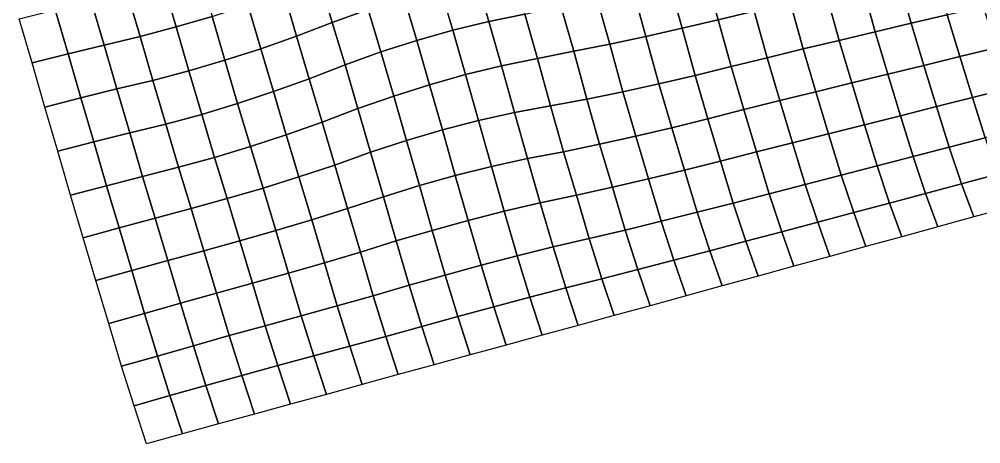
# Model space of a CAD drawing. Header units: metres. Extents: x -3.3 to 4.89, y 0.03 to 5.41.
# Drawn here: x -2.742 to 0.741, y 0.029 to 1.567 of the extents above; entities that cross this region are included whole.
import ezdxf

# ---------------------------------------------------------------- set-up
doc = ezdxf.new("R2010")
doc.units = ezdxf.units.M

msp = doc.modelspace()

# ---------------------------------------------------------------- linework, layer by layer
at = {"layer": 'A2'}
for points in [[(-1.65404, 1.71429, -6.28638), (-1.52431, 1.76082, -6.29755), (-1.47792, 1.60158, -6.28763), (-1.60766, 1.55522, -6.27624)], [(-1.08766, 1.72122, -6.34597), (-0.95708, 1.75193, -6.37683), (-0.91029, 1.5852, -6.37621), (-1.0411, 1.55879, -6.34)], [(-0.25728, 1.73677, -6.53297), (-0.1267, 1.76739, -6.56394), (-0.07968, 1.59637, -6.56867), (-0.21022, 1.56489, -6.53878)], [(0.44245, 1.72273, -6.68773), (0.57301, 1.75387, -6.71805), (0.62001, 1.58319, -6.72236), (0.48945, 1.55214, -6.69193)], [(-2.21994, 1.69842, -6.23791), (-2.08975, 1.73644, -6.25968), (-2.04336, 1.57711, -6.24986), (-2.17354, 1.539, -6.2282)], [(-1.78361, 1.66475, -6.27895), (-1.65404, 1.71429, -6.28638), (-1.60766, 1.55522, -6.27624), (-1.73723, 1.50568, -6.26881)], [(-1.21794, 1.68501, -6.32196), (-1.08766, 1.72122, -6.34597), (-1.0411, 1.55879, -6.34), (-1.17162, 1.52697, -6.31053)], [(-0.38774, 1.70383, -6.5049), (-0.25728, 1.73677, -6.53297), (-0.21022, 1.56489, -6.53878), (-0.34079, 1.53409, -6.50802)], [(0.31189, 1.69168, -6.6573), (0.44245, 1.72273, -6.68773), (0.48945, 1.55214, -6.69193), (0.35888, 1.52117, -6.66139)], [(-2.35032, 1.66401, -6.21165), (-2.21994, 1.69842, -6.23791), (-2.17354, 1.539, -6.2282), (-2.30392, 1.50442, -6.20216)], [(-1.34802, 1.64493, -6.30276), (-1.21794, 1.68501, -6.32196), (-1.17162, 1.52697, -6.31053), (-1.30187, 1.49007, -6.28738)], [(-0.64897, 1.6437, -6.44157), (-0.5183, 1.67269, -6.47457), (-0.47144, 1.50467, -6.47556), (-0.60218, 1.47689, -6.44106)], [(-0.5183, 1.67269, -6.47457), (-0.38774, 1.70383, -6.5049), (-0.34079, 1.53409, -6.50802), (-0.47144, 1.50467, -6.47556)], [(0.18133, 1.66063, -6.62686), (0.31189, 1.69168, -6.6573), (0.35888, 1.52117, -6.66139), (0.22831, 1.4902, -6.63085)], [(-2.48088, 1.63287, -6.18133), (-2.35032, 1.66401, -6.21165), (-2.30392, 1.50442, -6.20216), (-2.43448, 1.47346, -6.17162)], [(-1.91338, 1.61899, -6.26681), (-1.78361, 1.66475, -6.27895), (-1.73723, 1.50568, -6.26881), (-1.86702, 1.46018, -6.25635)], [(-1.47792, 1.60158, -6.28763), (-1.34802, 1.64493, -6.30276), (-1.30187, 1.49007, -6.28738), (-1.43186, 1.44844, -6.27011)], [(-0.77965, 1.61471, -6.40857), (-0.64897, 1.6437, -6.44157), (-0.60218, 1.47689, -6.44106), (-0.73301, 1.45091, -6.40432)], [(0.0508, 1.62897, -6.59718), (0.18133, 1.66063, -6.62686), (0.22831, 1.4902, -6.63085), (0.09775, 1.45915, -6.60042)], [(-2.61141, 1.6013, -6.15154), (-2.48088, 1.63287, -6.18133), (-2.43448, 1.47346, -6.17162), (-2.565, 1.44163, -6.14215)], [(-2.04336, 1.57711, -6.24986), (-1.91338, 1.61899, -6.26681), (-1.86702, 1.46018, -6.25635), (-1.997, 1.41829, -6.2394)], [(-0.91029, 1.5852, -6.37621), (-0.77965, 1.61471, -6.40857), (-0.73301, 1.45091, -6.40432), (-0.86382, 1.42432, -6.36832)], [(-0.07968, 1.59637, -6.56867), (0.0508, 1.62897, -6.59718), (0.09775, 1.45915, -6.60042), (-0.03278, 1.42758, -6.57063)], [(0.62001, 1.58319, -6.72236), (0.75057, 1.61424, -6.75279), (0.79648, 1.46377, -6.73195), (0.66597, 1.43186, -6.70259)], [(-2.7419, 1.56888, -6.12282), (-2.61141, 1.6013, -6.15154), (-2.565, 1.44163, -6.14215), (-2.69546, 1.4086, -6.11418)], [(-2.17354, 1.539, -6.2282), (-2.04336, 1.57711, -6.24986), (-1.997, 1.41829, -6.2394), (-2.12718, 1.3801, -6.21785)], [(-1.60766, 1.55522, -6.27624), (-1.47792, 1.60158, -6.28763), (-1.43186, 1.44844, -6.27011), (-1.56161, 1.40225, -6.2585)], [(-1.0411, 1.55879, -6.34), (-0.91029, 1.5852, -6.37621), (-0.86382, 1.42432, -6.36832), (-0.99462, 1.39783, -6.33222)], [(-0.21022, 1.56489, -6.53878), (-0.07968, 1.59637, -6.56867), (-0.03278, 1.42758, -6.57063), (-0.16327, 1.39507, -6.54201)], [(0.48945, 1.55214, -6.69193), (0.62001, 1.58319, -6.72236), (0.66597, 1.43186, -6.70259), (0.53546, 1.39986, -6.67333)], [(-2.30392, 1.50442, -6.20216), (-2.17354, 1.539, -6.2282), (-2.12718, 1.3801, -6.21785), (-2.25754, 1.34544, -6.19191)], [(-1.73723, 1.50568, -6.26881), (-1.60766, 1.55522, -6.27624), (-1.56161, 1.40225, -6.2585), (-1.69111, 1.35142, -6.25268)], [(-1.17162, 1.52697, -6.31053), (-1.0411, 1.55879, -6.34), (-0.99462, 1.39783, -6.33222), (-1.12515, 1.36609, -6.30264)], [(-0.47144, 1.50467, -6.47556), (-0.34079, 1.53409, -6.50802), (-0.29378, 1.36307, -6.51276), (-0.42438, 1.33287, -6.48126)], [(-0.34079, 1.53409, -6.50802), (-0.21022, 1.56489, -6.53878), (-0.16327, 1.39507, -6.54201), (-0.29378, 1.36307, -6.51276)], [(0.35888, 1.52117, -6.66139), (0.48945, 1.55214, -6.69193), (0.53546, 1.39986, -6.67333), (0.40494, 1.36794, -6.64397)], [(-2.43448, 1.47346, -6.17162), (-2.30392, 1.50442, -6.20216), (-2.25754, 1.34544, -6.19191), (-2.3881, 1.31421, -6.16169)], [(-1.86702, 1.46018, -6.25635), (-1.73723, 1.50568, -6.26881), (-1.69111, 1.35142, -6.25268), (-1.82082, 1.30454, -6.24193)], [(-1.30187, 1.49007, -6.28738), (-1.17162, 1.52697, -6.31053), (-1.12515, 1.36609, -6.30264), (-1.25541, 1.32944, -6.27917)], [(-0.60218, 1.47689, -6.44106), (-0.47144, 1.50467, -6.47556), (-0.42438, 1.33287, -6.48126), (-0.55508, 1.3044, -6.44761)], [(0.22831, 1.4902, -6.63085), (0.35888, 1.52117, -6.66139), (0.40494, 1.36794, -6.64397), (0.27443, 1.33603, -6.61461)], [(-2.565, 1.44163, -6.14215), (-2.43448, 1.47346, -6.17162), (-2.3881, 1.31421, -6.16169), (-2.5186, 1.28204, -6.13265)], [(-1.43186, 1.44844, -6.27011), (-1.30187, 1.49007, -6.28738), (-1.25541, 1.32944, -6.27917), (-1.38543, 1.28833, -6.26125)], [(-0.73301, 1.45091, -6.40432), (-0.60218, 1.47689, -6.44106), (-0.55508, 1.3044, -6.44761), (-0.68588, 1.27773, -6.41173)], [(0.09775, 1.45915, -6.60042), (0.22831, 1.4902, -6.63085), (0.27443, 1.33603, -6.61461), (0.14391, 1.3042, -6.58514)], [(0.66597, 1.43186, -6.70259), (0.79648, 1.46377, -6.73195), (0.84226, 1.31596, -6.7078), (0.71179, 1.2831, -6.67961)], [(-2.69546, 1.4086, -6.11418), (-2.565, 1.44163, -6.14215), (-2.5186, 1.28204, -6.13265), (-2.64904, 1.24875, -6.105)], [(-1.997, 1.41829, -6.2394), (-1.86702, 1.46018, -6.25635), (-1.82082, 1.30454, -6.24193), (-1.95074, 1.26154, -6.22637)], [(-1.56161, 1.40225, -6.2585), (-1.43186, 1.44844, -6.27011), (-1.38543, 1.28833, -6.26125), (-1.51522, 1.24292, -6.24869)], [(-0.86382, 1.42432, -6.36832), (-0.73301, 1.45091, -6.40432), (-0.68588, 1.27773, -6.41173), (-0.8168, 1.2533, -6.37305)], [(-0.03278, 1.42758, -6.57063), (0.09775, 1.45915, -6.60042), (0.14391, 1.3042, -6.58514), (0.0134, 1.2722, -6.55589)], [(0.53546, 1.39986, -6.67333), (0.66597, 1.43186, -6.70259), (0.71179, 1.2831, -6.67961), (0.58133, 1.25024, -6.65143)], [(-2.12718, 1.3801, -6.21785), (-1.997, 1.41829, -6.2394), (-1.95074, 1.26154, -6.22637), (-2.08087, 1.22232, -6.20611)], [(-1.69111, 1.35142, -6.25268), (-1.56161, 1.40225, -6.2585), (-1.51522, 1.24292, -6.24869), (-1.64481, 1.19372, -6.24083)], [(-1.12515, 1.36609, -6.30264), (-0.99462, 1.39783, -6.33222), (-0.94775, 1.22955, -6.33353), (-1.07841, 1.20031, -6.30085)], [(-0.99462, 1.39783, -6.33222), (-0.86382, 1.42432, -6.36832), (-0.8168, 1.2533, -6.37305), (-0.94775, 1.22955, -6.33353)], [(-0.29378, 1.36307, -6.51276), (-0.16327, 1.39507, -6.54201), (-0.11709, 1.23969, -6.52727), (-0.24751, 1.20606, -6.50005)], [(-0.16327, 1.39507, -6.54201), (-0.03278, 1.42758, -6.57063), (0.0134, 1.2722, -6.55589), (-0.11709, 1.23969, -6.52727)], [(0.40494, 1.36794, -6.64397), (0.53546, 1.39986, -6.67333), (0.58133, 1.25024, -6.65143), (0.45086, 1.21738, -6.62324)], [(-2.25754, 1.34544, -6.19191), (-2.12718, 1.3801, -6.21785), (-2.08087, 1.22232, -6.20611), (-2.2112, 1.18705, -6.18092)], [(-1.25541, 1.32944, -6.27917), (-1.12515, 1.36609, -6.30264), (-1.07841, 1.20031, -6.30085), (-1.2088, 1.16607, -6.27438)], [(-0.42438, 1.33287, -6.48126), (-0.29378, 1.36307, -6.51276), (-0.24751, 1.20606, -6.50005), (-0.37801, 1.17389, -6.47101)], [(0.27443, 1.33603, -6.61461), (0.40494, 1.36794, -6.64397), (0.45086, 1.21738, -6.62324), (0.3204, 1.18452, -6.59506)], [(-2.3881, 1.31421, -6.16169), (-2.25754, 1.34544, -6.19191), (-2.2112, 1.18705, -6.18092), (-2.34173, 1.1554, -6.15123)], [(-1.82082, 1.30454, -6.24193), (-1.69111, 1.35142, -6.25268), (-1.64481, 1.19372, -6.24083), (-1.77459, 1.14814, -6.22848)], [(-1.38543, 1.28833, -6.26125), (-1.25541, 1.32944, -6.27917), (-1.2088, 1.16607, -6.27438), (-1.33895, 1.12745, -6.25336)], [(-0.55508, 1.3044, -6.44761), (-0.42438, 1.33287, -6.48126), (-0.37801, 1.17389, -6.47101), (-0.50859, 1.14309, -6.44026)], [(0.14391, 1.3042, -6.58514), (0.27443, 1.33603, -6.61461), (0.3204, 1.18452, -6.59506), (0.18993, 1.15175, -6.56676)], [(-2.5186, 1.28204, -6.13265), (-2.3881, 1.31421, -6.16169), (-2.34173, 1.1554, -6.15123), (-2.47221, 1.12288, -6.12262)], [(-1.95074, 1.26154, -6.22637), (-1.82082, 1.30454, -6.24193), (-1.77459, 1.14814, -6.22848), (-1.90455, 1.10582, -6.21206)], [(-0.68588, 1.27773, -6.41173), (-0.55508, 1.3044, -6.44761), (-0.50859, 1.14309, -6.44026), (-0.63925, 1.11401, -6.40736)], [(0.0134, 1.2722, -6.55589), (0.14391, 1.3042, -6.58514), (0.18993, 1.15175, -6.56676), (0.05946, 1.11898, -6.53847)], [(0.71179, 1.2831, -6.67961), (0.84226, 1.31596, -6.7078), (0.88789, 1.17082, -6.68033), (0.75747, 1.13701, -6.65332)], [(-2.64904, 1.24875, -6.105), (-2.5186, 1.28204, -6.13265), (-2.47221, 1.12288, -6.12262), (-2.60264, 1.08933, -6.09529)], [(-2.08087, 1.22232, -6.20611), (-1.95074, 1.26154, -6.22637), (-1.90455, 1.10582, -6.21206), (-2.03466, 1.06651, -6.1919)], [(-1.51522, 1.24292, -6.24869), (-1.38543, 1.28833, -6.26125), (-1.33895, 1.12745, -6.25336), (-1.46889, 1.08479, -6.23737)], [(-0.8168, 1.2533, -6.37305), (-0.68588, 1.27773, -6.41173), (-0.63925, 1.11401, -6.40736), (-0.77003, 1.087, -6.3719)], [(-0.11709, 1.23969, -6.52727), (0.0134, 1.2722, -6.55589), (0.05946, 1.11898, -6.53847), (-0.071, 1.08603, -6.51039)], [(0.58133, 1.25024, -6.65143), (0.71179, 1.2831, -6.67961), (0.75747, 1.13701, -6.65332), (0.62706, 1.10321, -6.62631)], [(-2.2112, 1.18705, -6.18092), (-2.08087, 1.22232, -6.20611), (-2.03466, 1.06651, -6.1919), (-2.16496, 1.03047, -6.16768)], [(-1.64481, 1.19372, -6.24083), (-1.51522, 1.24292, -6.24869), (-1.46889, 1.08479, -6.23737), (-1.59864, 1.03852, -6.22588)], [(-1.07841, 1.20031, -6.30085), (-0.94775, 1.22955, -6.33353), (-0.90095, 1.06257, -6.33323), (-1.03163, 1.03384, -6.29991)], [(-0.94775, 1.22955, -6.33353), (-0.8168, 1.2533, -6.37305), (-0.77003, 1.087, -6.3719), (-0.90095, 1.06257, -6.33323)], [(-0.24751, 1.20606, -6.50005), (-0.11709, 1.23969, -6.52727), (-0.071, 1.08603, -6.51039), (-0.20143, 1.05257, -6.48296)], [(0.45086, 1.21738, -6.62324), (0.58133, 1.25024, -6.65143), (0.62706, 1.10321, -6.62631), (0.49665, 1.0694, -6.5993)], [(-2.34173, 1.1554, -6.15123), (-2.2112, 1.18705, -6.18092), (-2.16496, 1.03047, -6.16768), (-2.29542, 0.99753, -6.1396)], [(-1.77459, 1.14814, -6.22848), (-1.64481, 1.19372, -6.24083), (-1.59864, 1.03852, -6.22588), (-1.72856, 0.99551, -6.21032)], [(-1.2088, 1.16607, -6.27438), (-1.07841, 1.20031, -6.30085), (-1.03163, 1.03384, -6.29991), (-1.1621, 1.00107, -6.27162)], [(-0.37801, 1.17389, -6.47101), (-0.24751, 1.20606, -6.50005), (-0.20143, 1.05257, -6.48296), (-0.33191, 1.02006, -6.45435)], [(0.18993, 1.15175, -6.56676), (0.3204, 1.18452, -6.59506), (0.36623, 1.0356, -6.57229), (0.23581, 1.00188, -6.54518)], [(0.3204, 1.18452, -6.59506), (0.45086, 1.21738, -6.62324), (0.49665, 1.0694, -6.5993), (0.36623, 1.0356, -6.57229)], [(-2.47221, 1.12288, -6.12262), (-2.34173, 1.1554, -6.15123), (-2.29542, 0.99753, -6.1396), (-2.42583, 0.96364, -6.1127)], [(-1.33895, 1.12745, -6.25336), (-1.2088, 1.16607, -6.27438), (-1.1621, 1.00107, -6.27162), (-1.29236, 0.96434, -6.24825)], [(-0.50859, 1.14309, -6.44026), (-0.37801, 1.17389, -6.47101), (-0.33191, 1.02006, -6.45435), (-0.46245, 0.98857, -6.42445)], [(0.05946, 1.11898, -6.53847), (0.18993, 1.15175, -6.56676), (0.23581, 1.00188, -6.54518), (0.1054, 0.96816, -6.51806)], [(-2.60264, 1.08933, -6.09529), (-2.47221, 1.12288, -6.12262), (-2.42583, 0.96364, -6.1127), (-2.55621, 0.92932, -6.08633)], [(-1.90455, 1.10582, -6.21206), (-1.77459, 1.14814, -6.22848), (-1.72856, 0.99551, -6.21032), (-1.85863, 0.95526, -6.19133)], [(-1.46889, 1.08479, -6.23737), (-1.33895, 1.12745, -6.25336), (-1.29236, 0.96434, -6.24825), (-1.42243, 0.92408, -6.22927)], [(-0.63925, 1.11401, -6.40736), (-0.50859, 1.14309, -6.44026), (-0.46245, 0.98857, -6.42445), (-0.59306, 0.9583, -6.39305)], [(-0.071, 1.08603, -6.51039), (0.05946, 1.11898, -6.53847), (0.1054, 0.96816, -6.51806), (-0.02502, 0.93444, -6.49095)], [(0.62706, 1.10321, -6.62631), (0.75747, 1.13701, -6.65332), (0.80239, 1.00511, -6.60937), (0.67203, 0.97036, -6.58354)], [(-2.03466, 1.06651, -6.1919), (-1.90455, 1.10582, -6.21206), (-1.85863, 0.95526, -6.19133), (-1.98881, 0.91724, -6.16957)], [(-1.59864, 1.03852, -6.22588), (-1.46889, 1.08479, -6.23737), (-1.42243, 0.92408, -6.22927), (-1.55233, 0.88074, -6.21413)], [(-0.90095, 1.06257, -6.33323), (-0.77003, 1.087, -6.3719), (-0.72372, 0.92922, -6.36016), (-0.85449, 0.90195, -6.32502)], [(-0.77003, 1.087, -6.3719), (-0.63925, 1.11401, -6.40736), (-0.59306, 0.9583, -6.39305), (-0.72372, 0.92922, -6.36016)], [(-0.20143, 1.05257, -6.48296), (-0.071, 1.08603, -6.51039), (-0.02502, 0.93444, -6.49095), (-0.15544, 0.90064, -6.46394)], [(0.49665, 1.0694, -6.5993), (0.62706, 1.10321, -6.62631), (0.67203, 0.97036, -6.58354), (0.54167, 0.93561, -6.55771)], [(-2.16496, 1.03047, -6.16768), (-2.03466, 1.06651, -6.1919), (-1.98881, 0.91724, -6.16957), (-2.1191, 0.88112, -6.14545)], [(-1.03163, 1.03384, -6.29991), (-0.90095, 1.06257, -6.33323), (-0.85449, 0.90195, -6.32502), (-0.98508, 0.8715, -6.29384)], [(-0.33191, 1.02006, -6.45435), (-0.20143, 1.05257, -6.48296), (-0.15544, 0.90064, -6.46394), (-0.28588, 0.86743, -6.43618)], [(0.36623, 1.0356, -6.57229), (0.49665, 1.0694, -6.5993), (0.54167, 0.93561, -6.55771), (0.4113, 0.90086, -6.53188)], [(-2.29542, 0.99753, -6.1396), (-2.16496, 1.03047, -6.16768), (-2.1191, 0.88112, -6.14545), (-2.24947, 0.84636, -6.11962)], [(-1.72856, 0.99551, -6.21032), (-1.59864, 1.03852, -6.22588), (-1.55233, 0.88074, -6.21413), (-1.68237, 0.83988, -6.1959)], [(-1.1621, 1.00107, -6.27162), (-1.03163, 1.03384, -6.29991), (-0.98508, 0.8715, -6.29384), (-1.11552, 0.83812, -6.2663)], [(-0.46245, 0.98857, -6.42445), (-0.33191, 1.02006, -6.45435), (-0.28588, 0.86743, -6.43618), (-0.41637, 0.83492, -6.40757)], [(0.23581, 1.00188, -6.54518), (0.36623, 1.0356, -6.57229), (0.4113, 0.90086, -6.53188), (0.28094, 0.86619, -6.50594)], [(-2.42583, 0.96364, -6.1127), (-2.29542, 0.99753, -6.1396), (-2.24947, 0.84636, -6.11962), (-2.37979, 0.81093, -6.09464)], [(-1.85863, 0.95526, -6.19133), (-1.72856, 0.99551, -6.21032), (-1.68237, 0.83988, -6.1959), (-1.81251, 0.80109, -6.1751)], [(-1.29236, 0.96434, -6.24825), (-1.1621, 1.00107, -6.27162), (-1.11552, 0.83812, -6.2663), (-1.24581, 0.802, -6.24218)], [(-0.59306, 0.9583, -6.39305), (-0.46245, 0.98857, -6.42445), (-0.41637, 0.83492, -6.40757), (-0.54689, 0.80318, -6.37799)], [(0.1054, 0.96816, -6.51806), (0.23581, 1.00188, -6.54518), (0.28094, 0.86619, -6.50594), (0.15057, 0.83153, -6.48)], [(0.67203, 0.97036, -6.58354), (0.80239, 1.00511, -6.60937), (0.84661, 0.88628, -6.54916), (0.7163, 0.85058, -6.52451)], [(-2.55621, 0.92932, -6.08633), (-2.42583, 0.96364, -6.1127), (-2.37979, 0.81093, -6.09464), (-2.51009, 0.77506, -6.0702)], [(-1.98881, 0.91724, -6.16957), (-1.85863, 0.95526, -6.19133), (-1.81251, 0.80109, -6.1751), (-1.94274, 0.76384, -6.15237)], [(-1.42243, 0.92408, -6.22927), (-1.29236, 0.96434, -6.24825), (-1.24581, 0.802, -6.24218), (-1.37597, 0.76355, -6.22095)], [(-0.72372, 0.92922, -6.36016), (-0.59306, 0.9583, -6.39305), (-0.54689, 0.80318, -6.37799), (-0.67745, 0.77212, -6.34756)], [(-0.02502, 0.93444, -6.49095), (0.1054, 0.96816, -6.51806), (0.15057, 0.83153, -6.48), (0.0202, 0.79695, -6.45395)], [(0.54167, 0.93561, -6.55771), (0.67203, 0.97036, -6.58354), (0.7163, 0.85058, -6.52451), (0.58599, 0.81488, -6.49985)], [(-2.1191, 0.88112, -6.14545), (-1.98881, 0.91724, -6.16957), (-1.94274, 0.76384, -6.15237), (-2.07303, 0.72772, -6.12825)], [(-1.55233, 0.88074, -6.21413), (-1.42243, 0.92408, -6.22927), (-1.37597, 0.76355, -6.22095), (-1.50603, 0.72304, -6.20228)], [(-0.85449, 0.90195, -6.32502), (-0.72372, 0.92922, -6.36016), (-0.67745, 0.77212, -6.34756), (-0.80806, 0.74193, -6.31606)], [(-0.15544, 0.90064, -6.46394), (-0.02502, 0.93444, -6.49095), (0.0202, 0.79695, -6.45395), (-0.11018, 0.76237, -6.42791)], [(0.4113, 0.90086, -6.53188), (0.54167, 0.93561, -6.55771), (0.58599, 0.81488, -6.49985), (0.45567, 0.77919, -6.4752)], [(-2.24947, 0.84636, -6.11962), (-2.1191, 0.88112, -6.14545), (-2.07303, 0.72772, -6.12825), (-2.20336, 0.69228, -6.10327)], [(-1.68237, 0.83988, -6.1959), (-1.55233, 0.88074, -6.21413), (-1.50603, 0.72304, -6.20228), (-1.63618, 0.68433, -6.18137)], [(-1.11552, 0.83812, -6.2663), (-0.98508, 0.8715, -6.29384), (-0.93856, 0.70976, -6.28702), (-1.06896, 0.6757, -6.26033)], [(-0.98508, 0.8715, -6.29384), (-0.85449, 0.90195, -6.32502), (-0.80806, 0.74193, -6.31606), (-0.93856, 0.70976, -6.28702)], [(-0.28588, 0.86743, -6.43618), (-0.15544, 0.90064, -6.46394), (-0.11018, 0.76237, -6.42791), (-0.24056, 0.72805, -6.40154)], [(0.28094, 0.86619, -6.50594), (0.4113, 0.90086, -6.53188), (0.45567, 0.77919, -6.4752), (0.32536, 0.74349, -6.45054)], [(-2.37979, 0.81093, -6.09464), (-2.24947, 0.84636, -6.11962), (-2.20336, 0.69228, -6.10327), (-2.33365, 0.65632, -6.07894)], [(-1.81251, 0.80109, -6.1751), (-1.68237, 0.83988, -6.1959), (-1.63618, 0.68433, -6.18137), (-1.7664, 0.647, -6.15875)], [(-1.24581, 0.802, -6.24218), (-1.11552, 0.83812, -6.2663), (-1.06896, 0.6757, -6.26033), (-1.19928, 0.64009, -6.23557)], [(-0.41637, 0.83492, -6.40757), (-0.28588, 0.86743, -6.43618), (-0.24056, 0.72805, -6.40154), (-0.37096, 0.69399, -6.37486)], [(0.15057, 0.83153, -6.48), (0.28094, 0.86619, -6.50594), (0.32536, 0.74349, -6.45054), (0.19505, 0.7078, -6.42589)], [(-2.51009, 0.77506, -6.0702), (-2.37979, 0.81093, -6.09464), (-2.33365, 0.65632, -6.07894), (-2.46394, 0.62011, -6.05493)], [(-1.37597, 0.76355, -6.22095), (-1.24581, 0.802, -6.24218), (-1.19928, 0.64009, -6.23557), (-1.32953, 0.60319, -6.21241)], [(-0.67745, 0.77212, -6.34756), (-0.54689, 0.80318, -6.37799), (-0.50138, 0.66027, -6.34774), (-0.63182, 0.62689, -6.3202)], [(-0.54689, 0.80318, -6.37799), (-0.41637, 0.83492, -6.40757), (-0.37096, 0.69399, -6.37486), (-0.50138, 0.66027, -6.34774)], [(0.0202, 0.79695, -6.45395), (0.15057, 0.83153, -6.48), (0.19505, 0.7078, -6.42589), (0.06474, 0.6721, -6.40123)], [(-1.94274, 0.76384, -6.15237), (-1.81251, 0.80109, -6.1751), (-1.7664, 0.647, -6.15875), (-1.89666, 0.61036, -6.13527)], [(-0.80806, 0.74193, -6.31606), (-0.67745, 0.77212, -6.34756), (-0.63182, 0.62689, -6.3202), (-0.76227, 0.59386, -6.29223)], [(-0.11018, 0.76237, -6.42791), (0.0202, 0.79695, -6.45395), (0.06474, 0.6721, -6.40123), (-0.06558, 0.6364, -6.37658)], [(-2.07303, 0.72772, -6.12825), (-1.94274, 0.76384, -6.15237), (-1.89666, 0.61036, -6.13527), (-2.02695, 0.57415, -6.11126)], [(-1.50603, 0.72304, -6.20228), (-1.37597, 0.76355, -6.22095), (-1.32953, 0.60319, -6.21241), (-1.45972, 0.56534, -6.19043)], [(-0.93856, 0.70976, -6.28702), (-0.80806, 0.74193, -6.31606), (-0.76227, 0.59386, -6.29223), (-0.89268, 0.55997, -6.26532)], [(-0.24056, 0.72805, -6.40154), (-0.11018, 0.76237, -6.42791), (-0.06558, 0.6364, -6.37658), (-0.19588, 0.60062, -6.35203)], [(-2.20336, 0.69228, -6.10327), (-2.07303, 0.72772, -6.12825), (-2.02695, 0.57415, -6.11126), (-2.15723, 0.53793, -6.08725)], [(-1.63618, 0.68433, -6.18137), (-1.50603, 0.72304, -6.20228), (-1.45972, 0.56534, -6.19043), (-1.58998, 0.52861, -6.16706)], [(-1.06896, 0.6757, -6.26033), (-0.93856, 0.70976, -6.28702), (-0.89268, 0.55997, -6.26532), (-1.02304, 0.52522, -6.23949)], [(-0.37096, 0.69399, -6.37486), (-0.24056, 0.72805, -6.40154), (-0.19588, 0.60062, -6.35203), (-0.32619, 0.56492, -6.32738)], [(-2.33365, 0.65632, -6.07894), (-2.20336, 0.69228, -6.10327), (-2.15723, 0.53793, -6.08725), (-2.2875, 0.50138, -6.06366)], [(-1.7664, 0.647, -6.15875), (-1.63618, 0.68433, -6.18137), (-1.58998, 0.52861, -6.16706), (-1.72028, 0.49266, -6.14273)], [(-1.19928, 0.64009, -6.23557), (-1.06896, 0.6757, -6.26033), (-1.02304, 0.52522, -6.23949), (-1.15338, 0.48996, -6.2143)], [(-0.50138, 0.66027, -6.34774), (-0.37096, 0.69399, -6.37486), (-0.32619, 0.56492, -6.32738), (-0.45651, 0.52923, -6.30272)], [(-2.46394, 0.62011, -6.05493), (-2.33365, 0.65632, -6.07894), (-2.2875, 0.50138, -6.06366), (-2.41775, 0.46465, -6.04029)], [(-1.89666, 0.61036, -6.13527), (-1.7664, 0.647, -6.15875), (-1.72028, 0.49266, -6.14273), (-1.85058, 0.4567, -6.1184)], [(-1.32953, 0.60319, -6.21241), (-1.19928, 0.64009, -6.23557), (-1.15338, 0.48996, -6.2143), (-1.28369, 0.45426, -6.18965)], [(-0.63182, 0.62689, -6.3202), (-0.50138, 0.66027, -6.34774), (-0.45651, 0.52923, -6.30272), (-0.58682, 0.49353, -6.27807)], [(-2.02695, 0.57415, -6.11126), (-1.89666, 0.61036, -6.13527), (-1.85058, 0.4567, -6.1184), (-1.98087, 0.42058, -6.09428)], [(-1.45972, 0.56534, -6.19043), (-1.32953, 0.60319, -6.21241), (-1.28369, 0.45426, -6.18965), (-1.41398, 0.41805, -6.16564)], [(-0.89268, 0.55997, -6.26532), (-0.76227, 0.59386, -6.29223), (-0.71713, 0.45783, -6.25341), (-0.84744, 0.42214, -6.22876)], [(-0.76227, 0.59386, -6.29223), (-0.63182, 0.62689, -6.3202), (-0.58682, 0.49353, -6.27807), (-0.71713, 0.45783, -6.25341)], [(-2.15723, 0.53793, -6.08725), (-2.02695, 0.57415, -6.11126), (-1.98087, 0.42058, -6.09428), (-2.11112, 0.38376, -6.07101)], [(-1.58998, 0.52861, -6.16706), (-1.45972, 0.56534, -6.19043), (-1.41398, 0.41805, -6.16564), (-1.54429, 0.38244, -6.14088)], [(-1.02304, 0.52522, -6.23949), (-0.89268, 0.55997, -6.26532), (-0.84744, 0.42214, -6.22876), (-0.97776, 0.38644, -6.2041)], [(-2.2875, 0.50138, -6.06366), (-2.15723, 0.53793, -6.08725), (-2.11112, 0.38376, -6.07101), (-2.24136, 0.34669, -6.04807)], [(-1.72028, 0.49266, -6.14273), (-1.58998, 0.52861, -6.16706), (-1.54429, 0.38244, -6.14088), (-1.67463, 0.34717, -6.11569)], [(-1.15338, 0.48996, -6.2143), (-1.02304, 0.52522, -6.23949), (-0.97776, 0.38644, -6.2041), (-1.10807, 0.35075, -6.17945)], [(-2.41775, 0.46465, -6.04029), (-2.2875, 0.50138, -6.06366), (-2.24136, 0.34669, -6.04807), (-2.37159, 0.30962, -6.02513)], [(-1.85058, 0.4567, -6.1184), (-1.72028, 0.49266, -6.14273), (-1.67463, 0.34717, -6.11569), (-1.80497, 0.31199, -6.09039)], [(-1.28369, 0.45426, -6.18965), (-1.15338, 0.48996, -6.2143), (-1.10807, 0.35075, -6.17945), (-1.23838, 0.31505, -6.1548)], [(-1.98087, 0.42058, -6.09428), (-1.85058, 0.4567, -6.1184), (-1.80497, 0.31199, -6.09039), (-1.93528, 0.27629, -6.06573)], [(-1.41398, 0.41805, -6.16564), (-1.28369, 0.45426, -6.18965), (-1.23838, 0.31505, -6.1548), (-1.36869, 0.27935, -6.13014)], [(-2.11112, 0.38376, -6.07101), (-1.98087, 0.42058, -6.09428), (-1.93528, 0.27629, -6.06573), (-2.06556, 0.23991, -6.04194)], [(-1.54429, 0.38244, -6.14088), (-1.41398, 0.41805, -6.16564), (-1.36869, 0.27935, -6.13014), (-1.49901, 0.24366, -6.10549)], [(-2.24136, 0.34669, -6.04807), (-2.11112, 0.38376, -6.07101), (-2.06556, 0.23991, -6.04194), (-2.19582, 0.20335, -6.01835)], [(-1.67463, 0.34717, -6.11569), (-1.54429, 0.38244, -6.14088), (-1.49901, 0.24366, -6.10549), (-1.62932, 0.20796, -6.08083)], [(-2.37159, 0.30962, -6.02513), (-2.24136, 0.34669, -6.04807), (-2.19582, 0.20335, -6.01835), (-2.32607, 0.16654, -5.99509)], [(-1.80497, 0.31199, -6.09039), (-1.67463, 0.34717, -6.11569), (-1.62932, 0.20796, -6.08083), (-1.75963, 0.17226, -6.05618)], [(-1.93528, 0.27629, -6.06573), (-1.80497, 0.31199, -6.09039), (-1.75963, 0.17226, -6.05618), (-1.88994, 0.13657, -6.03152)], [(-2.06556, 0.23991, -6.04194), (-1.93528, 0.27629, -6.06573), (-1.88994, 0.13657, -6.03152), (-2.02025, 0.10087, -6.00687)], [(-2.19582, 0.20335, -6.01835), (-2.06556, 0.23991, -6.04194), (-2.02025, 0.10087, -6.00687), (-2.15056, 0.065, -5.98243)], [(-2.32607, 0.16654, -5.99509), (-2.19582, 0.20335, -6.01835), (-2.15056, 0.065, -5.98243), (-2.28085, 0.02896, -5.9582)]]:
    msp.add_3dface(points, dxfattribs=at)

doc.saveas('drawing.dxf')
